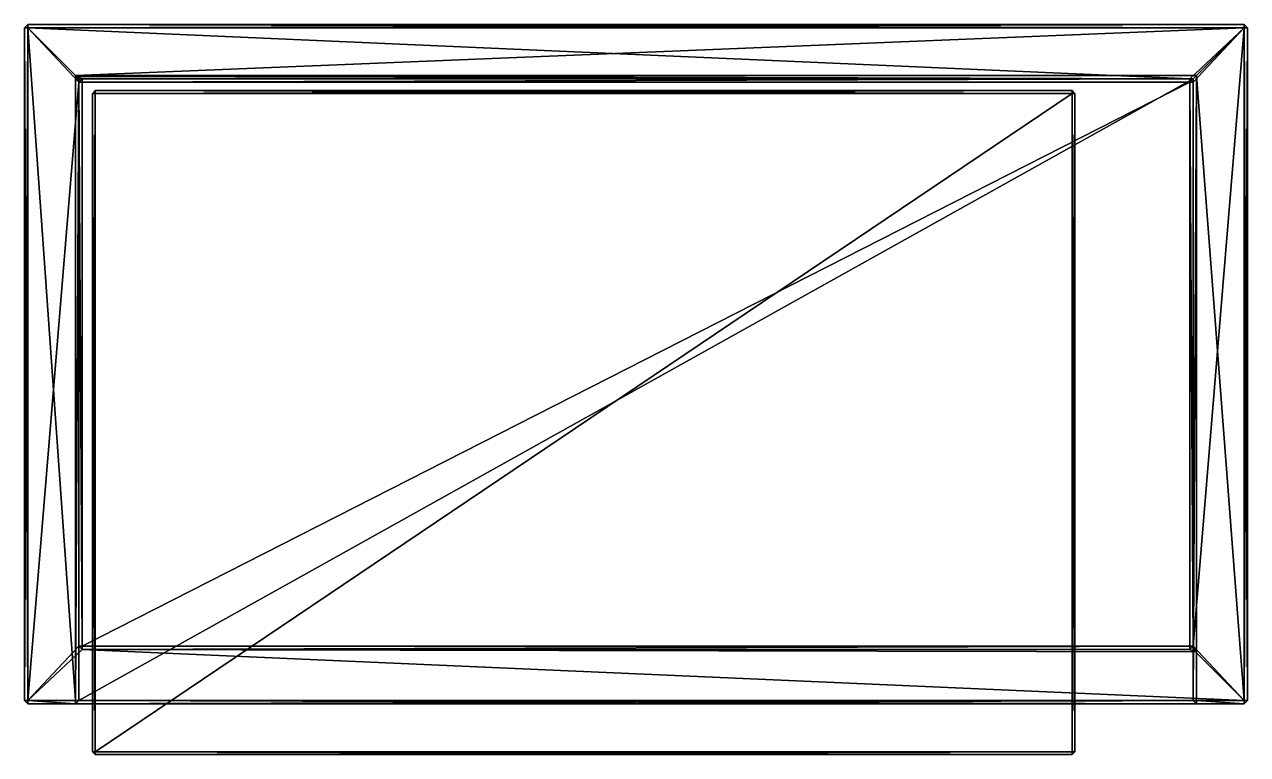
# Model space of a CAD drawing. Header units: centimetres. Extents: x 0.15 to 3.98, y 0.37 to 2.76.
# Drawn here: x 0.148 to 1.048, y 2.058 to 2.595 of the extents above; entities that cross this region are included whole.
import ezdxf

# ---------------------------------------------------------------- set-up
doc = ezdxf.new("R2010")
doc.units = ezdxf.units.CM
doc.layers.get('0').update_dxf_attribs({"true_color": 0x1c1cb1})

# ---------------------------------------------------------------- blocks, each defined once
blk = doc.blocks.new('cm3d06')
at = {"color": 28, "true_color": 0x43180a}
mesh = blk.add_polyface(dxfattribs=at)
corners = [(-193.726, 50.551, 26.866), (-103.966, 50.551, 27.106), (-193.486, 100.071, 27.106), (-103.726, 100.071, 26.866), (-193.726, 50.551, 3.346), (-103.966, 50.311, 3.346), (-193.486, 100.311, 3.346), (-103.726, 100.071, 3.346), (-189.966, 50.311, 26.866), (-107.486, 50.551, 27.106), (-189.966, 96.551, 27.106), (-107.486, 96.551, 27.106), (-189.966, 50.311, 6.866), (-107.486, 50.311, 6.866), (-189.726, 96.311, 7.106), (-107.726, 96.311, 7.106), (-189.896, 96.481, 3.106), (-107.557, 54.141, 3.106), (-189.726, 54.551, 0.229), (-189.486, 96.311, 0.229), (-107.726, 96.071, 0.229), (-107.966, 54.311, 0.229), (-193.486, 50.311, 26.866), (-193.486, 50.551, 27.106), (-103.966, 50.311, 26.866), (-103.726, 50.551, 26.866), (-193.486, 100.311, 26.866), (-193.726, 100.071, 26.866), (-103.966, 100.311, 26.866), (-103.966, 100.071, 27.106), (-193.486, 50.551, 3.106), (-193.486, 50.311, 3.346), (-103.966, 50.551, 3.106), (-103.726, 50.551, 3.346), (-193.486, 100.071, 3.106), (-193.726, 100.071, 3.346), (-103.966, 100.071, 3.106), (-103.966, 100.311, 3.346), (-189.726, 50.551, 26.866), (-189.966, 50.551, 27.106), (-107.726, 50.551, 26.866), (-107.486, 50.311, 26.866), (-189.726, 96.311, 26.866), (-107.726, 96.311, 26.866), (-189.726, 50.551, 7.106), (-107.726, 50.551, 7.106), (-189.726, 54.551, 3.106), (-189.486, 54.311, 3.106), (-189.486, 96.311, 3.106), (-189.726, 96.071, 3.106), (-107.726, 96.071, 3.106), (-107.966, 96.311, 3.106), (-107.966, 54.311, 3.106), (-107.726, 54.551, 3.106), (-189.486, 54.551, -0.011), (-189.486, 54.311, 0.229), (-189.486, 96.071, -0.011), (-189.726, 96.071, 0.229), (-107.966, 96.071, -0.011), (-107.966, 96.311, 0.229), (-107.966, 54.551, -0.011), (-107.726, 54.551, 0.229), (-188.526, 46.782, 21.764), (-116.633, 46.582, 21.564), (-188.526, 95.242, 21.764), (-116.433, 95.242, 21.564), (-188.726, 46.782, 7.405), (-116.633, 46.582, 7.405), (-188.526, 95.442, 7.405), (-116.433, 95.242, 7.405), (-188.726, 46.782, 21.564), (-188.526, 46.582, 21.564), (-116.433, 46.782, 21.564), (-116.633, 46.782, 21.764), (-188.526, 95.442, 21.564), (-188.726, 95.242, 21.564), (-116.633, 95.442, 21.564), (-116.633, 95.242, 21.764), (-188.526, 46.782, 7.205), (-188.526, 46.582, 7.405), (-116.633, 46.782, 7.205), (-116.433, 46.782, 7.405), (-188.526, 95.242, 7.205), (-188.726, 95.242, 7.405), (-116.633, 95.242, 7.205), (-116.633, 95.442, 7.405)]
mesh.append_faces([[corners[k] for k in face] for face in [(0, 22, 23), (1, 24, 25), (2, 26, 27), (3, 28, 29), (4, 30, 31), (5, 32, 33), (6, 34, 35), (7, 36, 37), (8, 38, 39), (9, 40, 41), (18, 54, 55), (19, 56, 57), (20, 58, 59), (21, 60, 61), (62, 70, 71), (63, 72, 73), (64, 74, 75), (65, 76, 77), (66, 78, 79), (67, 80, 81), (68, 82, 83), (69, 84, 85)]], dxfattribs={"color": 28})
mesh.append_faces([[corners[k] for k in face] for face in [(34, 16, 49), (30, 49, 46), (34, 51, 16), (32, 17, 53), (32, 47, 17)]], dxfattribs={"vtx0": -1, "vtx1": -1, "vtx2": -1, "color": 28})
mesh.append_faces([[corners[k] for k in face] for face in [(30, 46, 47), (16, 48, 49), (36, 50, 51), (17, 52, 53)]], dxfattribs={"vtx0": -1, "vtx2": -1, "color": 28})
mesh.append_faces([[corners[k] for k in face] for face in [(13, 12, 31), (31, 5, 13), (41, 13, 5), (1, 29, 11), (10, 11, 29), (29, 2, 10), (22, 31, 12), (39, 10, 2), (30, 34, 49), (34, 36, 51), (51, 48, 16), (36, 32, 53), (53, 50, 36), (32, 30, 47), (47, 52, 17)]], dxfattribs={"vtx1": -1, "vtx2": -1, "color": 28})
mesh.append_faces([[corners[k] for k in face] for face in [(58, 60, 54), (54, 56, 58), (7, 3, 25), (25, 33, 7), (6, 26, 28), (28, 37, 6), (4, 0, 27), (27, 35, 4), (44, 45, 15), (15, 14, 44), (40, 43, 15), (15, 45, 40), (43, 42, 14), (14, 15, 43), (42, 38, 44), (44, 14, 42), (5, 24, 41), (11, 9, 1), (12, 8, 22), (2, 23, 39), (46, 49, 57), (57, 18, 46), (48, 51, 59), (59, 19, 48), (50, 53, 61), (61, 20, 50), (52, 47, 55), (55, 21, 52), (30, 4, 35), (35, 34, 30), (34, 6, 37), (37, 36, 34), (36, 7, 33), (33, 32, 36), (32, 5, 31), (31, 30, 32), (25, 24, 5), (5, 33, 25), (7, 37, 28), (28, 3, 7), (3, 29, 1), (1, 25, 3), (6, 35, 27), (27, 26, 6), (26, 2, 29), (29, 28, 26), (4, 31, 22), (22, 0, 4), (0, 23, 2), (2, 27, 0), (44, 12, 13), (13, 45, 44), (45, 13, 41), (41, 40, 45), (40, 9, 11), (11, 43, 40), (43, 11, 10), (10, 42, 43), (42, 10, 39), (39, 38, 42), (38, 8, 12), (12, 44, 38), (24, 1, 9), (9, 41, 24), (8, 39, 23), (23, 22, 8), (54, 18, 57), (57, 56, 54), (56, 19, 59), (59, 58, 56), (58, 20, 61), (61, 60, 58), (60, 21, 55), (55, 54, 60), (47, 46, 18), (18, 55, 47), (49, 48, 19), (19, 57, 49), (51, 50, 20), (20, 59, 51), (53, 52, 21), (21, 61, 53), (62, 73, 77), (77, 64, 62), (78, 82, 84), (84, 80, 78), (71, 79, 67), (67, 63, 71), (72, 81, 69), (69, 65, 72), (76, 85, 68), (68, 74, 76), (75, 83, 66), (66, 70, 75), (62, 71, 63), (63, 73, 62), (73, 72, 65), (65, 77, 73), (77, 76, 74), (74, 64, 77), (64, 75, 70), (70, 62, 64), (78, 66, 83), (83, 82, 78), (82, 68, 85), (85, 84, 82), (84, 69, 81), (81, 80, 84), (80, 67, 79), (79, 78, 80), (71, 70, 66), (66, 79, 71), (67, 81, 72), (72, 63, 67), (69, 85, 76), (76, 65, 69), (68, 83, 75), (75, 74, 68)]], dxfattribs={"vtx2": -1, "color": 28})

msp = doc.modelspace()

# ---------------------------------------------------------------- block references
at = {"xscale": 0.01, "yscale": 0.01, "zscale": 0.01}
msp.add_blockref('cm3d06', (2.0848, 1.59179, -0.26866), dxfattribs=at)

doc.saveas('drawing.dxf')
